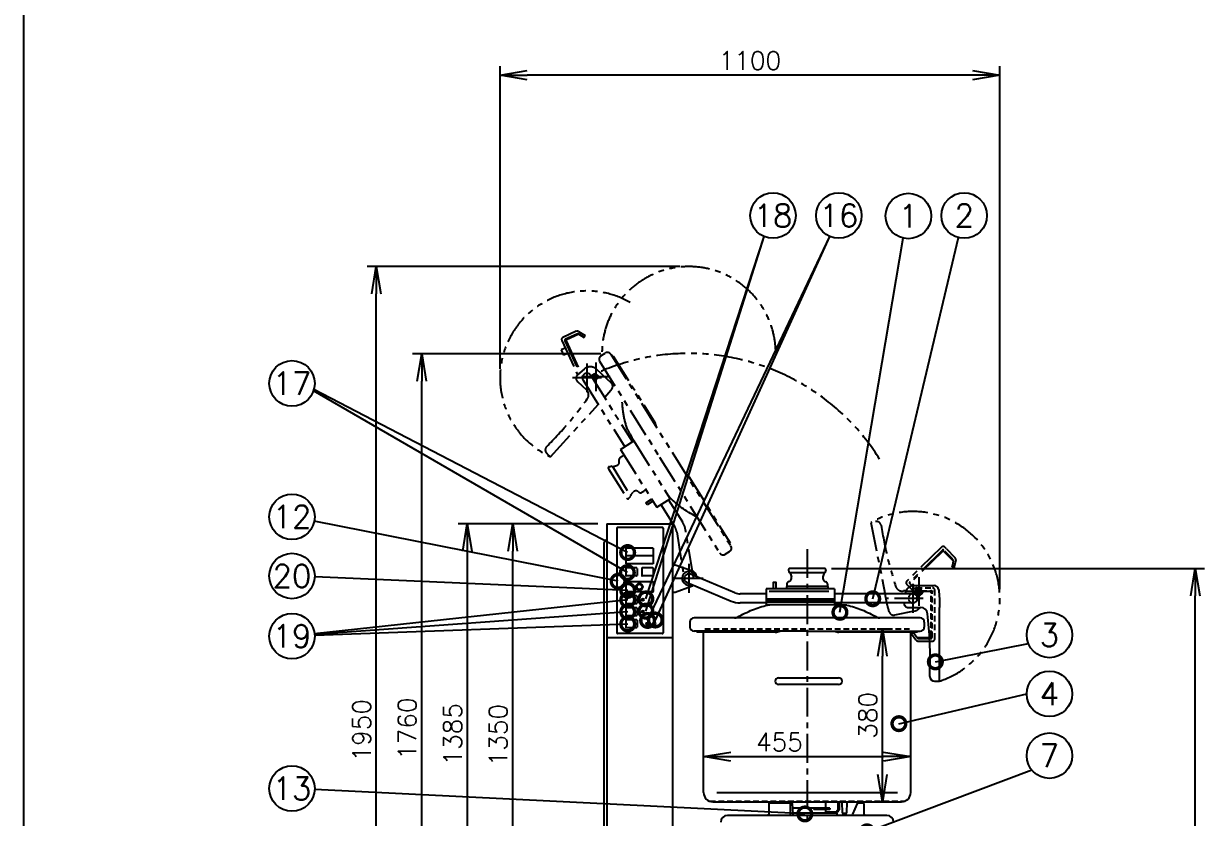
# Model space of a CAD drawing. Extents: x 460 to 8100, y 0 to 5507.
# Drawn here: x 460 to 3055, y 1826 to 3571 of the extents above; entities that cross this region are included whole.
import ezdxf
from ezdxf.enums import TextEntityAlignment as Align

# ---------------------------------------------------------------- set-up
doc = ezdxf.new("R2010")
doc.units = 0
doc.header["$LTSCALE"] = 2
doc.header["$PDMODE"] = 3
for name, pattern in [('CENTER', [50.8, 31.75, -6.35, 6.35, -6.35]), ('HIDDEN', [9.525, 6.35, -3.175]), ('PHANTOM', [63.5, 31.75, -6.35, 6.35, -6.35, 6.35, -6.35])]:
    doc.linetypes.add(name, pattern=pattern)
doc.layers.get('0').update_dxf_attribs({"linetype": 'CONTINUOUS'})
doc.layers.get('DEFPOINTS').update_dxf_attribs({"linetype": 'CONTINUOUS'})
for name, color, linetype in [('DANMEN', 7, 'CONTINUOUS'), ('KIKI-2D2', 7, 'CONTINUOUS'), ('SUNPOU', 7, 'CONTINUOUS'), ('WAKU', 7, 'CONTINUOUS')]:
    doc.layers.add(name, color=color, linetype=linetype)
doc.styles.get("Standard").update_dxf_attribs({"font": 'ROMANS', "bigfont": 'EXTFONT.shx'})
doc.dimstyles.get("Standard").update_dxf_attribs({"dimscale": 20, "dimtxt": 2, "dimasz": 3, "dimexe": 1, "dimexo": 1, "dimgap": 0.6, "dimtad": 3, "dimdec": 0, "dimzin": 0, "dimdsep": 46, "dimtxsty": 'STANDARD', "dimblk1": 'OPEN', "dimblk2": 'OPEN', "dimsah": 1, "dimcen": 1.5, "dimadec": 0, "dimazin": 0, "dimtfac": 1, "dimtdec": 0, "dimtmove": 0, "dimatfit": 0, "dimldrblk": 'DOTSMALL', "dimfxl": 1, "dimtvp": 1, "dimtolj": 1, "dimtzin": 0, "dimarcsym": 0})

# ---------------------------------------------------------------- blocks, each defined once
blk = doc.blocks.new('_OPEN')
at = {"color": 0, "linetype": 'ByBlock'}
for p, q in [((-1, 0.167), (0, 0)), ((0, 0), (-1, -0.167)), ((0, 0), (-1, 0))]:
    blk.add_line(p, q, dxfattribs=at)
blk = doc.blocks.new('*D3')
at = {"layer": 'DEFPOINTS', "color": 0}
for p in [(2409.5, 1960), (1954.5, 1933.8), (2409.5, 1933.8)]:
    blk.add_point(p, dxfattribs=at)
at = {"layer": 'SUNPOU', "color": 0, "lineweight": -2}
for p, q in [((1954.5, 1953.8), (1954.5, 1980)), ((2409.5, 1953.8), (2409.5, 1980)), ((2014.5, 1960), (2349.5, 1960))]:
    blk.add_line(p, q, dxfattribs=at)
at = {"layer": 'SUNPOU', "color": 0, "lineweight": -2, "xscale": 60, "yscale": 60, "zscale": 60, "rotation": 180}
blk.add_blockref('_OPEN', (1954.5, 1960), dxfattribs=at)
at = {"layer": 'SUNPOU', "color": 0, "lineweight": -2, "xscale": 60, "yscale": 60, "zscale": 60}
blk.add_blockref('_OPEN', (2409.5, 1960), dxfattribs=at)
at = {"layer": 'SUNPOU', "color": 0, "insert": (2121.2, 1992), "char_height": 40, "attachment_point": 5}
blk.add_mtext('\\A1;455', dxfattribs=at)
blk = doc.blocks.new('_DotSmall')
at = {"color": 0, "linetype": 'ByBlock', "const_width": 0.5}
blk.add_lwpolyline([(-0.0625, 0, 1), (0.0625, 0, 1)], format="xyb", close=True, dxfattribs=at)
blk = doc.blocks.new('*D7')
at = {"layer": 'DEFPOINTS', "color": 0}
for p in [(1742, 2471.8), (1435, 1086.8), (1726.5, 1086.8)]:
    blk.add_point(p, dxfattribs=at)
at = {"layer": 'SUNPOU', "color": 0, "lineweight": -2}
for p, q in [((1722, 2471.8), (1415, 2471.8)), ((1435, 2411.8), (1435, 1146.8)), ((1706.5, 1086.8), (1415, 1086.8))]:
    blk.add_line(p, q, dxfattribs=at)
at = {"layer": 'SUNPOU', "color": 0, "lineweight": -2, "xscale": 60, "yscale": 60, "zscale": 60}
for p, rotation in [((1435, 2471.8), 90), ((1435, 1086.8), 270)]:
    blk.add_blockref('_OPEN', p, dxfattribs=dict(at, rotation=rotation))
at = {"layer": 'SUNPOU', "color": 0, "insert": (1403, 2009.1), "char_height": 40, "attachment_point": 5, "rotation": 90}
blk.add_mtext('\\A1;1385', dxfattribs=at)
blk = doc.blocks.new('*D8')
at = {"layer": 'DEFPOINTS', "color": 0}
for p in [(2315.9, 2240.8), (2347.3, 2240.8), (2317, 1860.8)]:
    blk.add_point(p, dxfattribs=at)
at = {"layer": 'SUNPOU', "color": 0, "lineweight": -2}
for p, q in [((2335.9, 2240.8), (2367.3, 2240.8)), ((2347.3, 1920.8), (2347.3, 2180.8)), ((2337, 1860.8), (2367.3, 1860.8))]:
    blk.add_line(p, q, dxfattribs=at)
at = {"layer": 'SUNPOU', "color": 0, "lineweight": -2, "xscale": 60, "yscale": 60, "zscale": 60}
for p, rotation in [((2347.3, 2240.8), 90), ((2347.3, 1860.8), 270)]:
    blk.add_blockref('_OPEN', p, dxfattribs=dict(at, rotation=rotation))
at = {"layer": 'SUNPOU', "color": 0, "insert": (2315.3, 2050.8), "char_height": 40, "attachment_point": 5, "rotation": 90}
blk.add_mtext('\\A1;380', dxfattribs=at)
blk = doc.blocks.new('*D12')
at = {"layer": 'DEFPOINTS', "color": 0}
for p in [(2215.7, 2373.8), (3035, 2373.8), (2535, 1086.8)]:
    blk.add_point(p, dxfattribs=at)
at = {"layer": 'SUNPOU', "color": 0, "lineweight": -2}
for p, q in [((2235.7, 2373.8), (3055, 2373.8)), ((3035, 1146.8), (3035, 2313.8)), ((2555, 1086.8), (3055, 1086.8))]:
    blk.add_line(p, q, dxfattribs=at)
at = {"layer": 'SUNPOU', "color": 0, "lineweight": -2, "xscale": 60, "yscale": 60, "zscale": 60}
for p, rotation in [((3035, 2373.8), 90), ((3035, 1086.8), 270)]:
    blk.add_blockref('_OPEN', p, dxfattribs=dict(at, rotation=rotation))
at = {"layer": 'SUNPOU', "color": 0, "insert": (3003, 1721.6), "char_height": 40, "attachment_point": 5, "rotation": 90}
blk.add_mtext('\\A1;1285', dxfattribs=at)
blk = doc.blocks.new('*D18')
at = {"layer": 'DEFPOINTS', "color": 0}
for p in [(1235, 3037.3), (1922, 3037.3), (1734, 1086.8)]:
    blk.add_point(p, dxfattribs=at)
at = {"layer": 'SUNPOU', "color": 0, "lineweight": -2}
for p, q in [((1902, 3037.3), (1215, 3037.3)), ((1235, 1146.8), (1235, 2977.3)), ((1714, 1086.8), (1215, 1086.8))]:
    blk.add_line(p, q, dxfattribs=at)
at = {"layer": 'SUNPOU', "color": 0, "lineweight": -2, "xscale": 60, "yscale": 60, "zscale": 60}
for p, rotation in [((1235, 3037.3), 90), ((1235, 1086.8), 270)]:
    blk.add_blockref('_OPEN', p, dxfattribs=dict(at, rotation=rotation))
at = {"layer": 'SUNPOU', "color": 0, "insert": (1203, 2017.9), "char_height": 40, "attachment_point": 5, "rotation": 90}
blk.add_mtext('\\A1;1950', dxfattribs=at)
blk = doc.blocks.new('*D28')
at = {"layer": 'DEFPOINTS', "color": 0}
for p in [(1535, 2471.8), (1742, 2471.8), (1742, 1121.8)]:
    blk.add_point(p, dxfattribs=at)
at = {"layer": 'SUNPOU', "color": 0, "lineweight": -2}
for p, q in [((1722, 2471.8), (1515, 2471.8)), ((1535, 1181.8), (1535, 2411.8)), ((1722, 1121.8), (1515, 1121.8))]:
    blk.add_line(p, q, dxfattribs=at)
at = {"layer": 'SUNPOU', "color": 0, "lineweight": -2, "xscale": 60, "yscale": 60, "zscale": 60}
for p, rotation in [((1535, 2471.8), 90), ((1535, 1121.8), 270)]:
    blk.add_blockref('_OPEN', p, dxfattribs=dict(at, rotation=rotation))
at = {"layer": 'SUNPOU', "color": 0, "insert": (1503, 2007.2), "char_height": 40, "attachment_point": 5, "rotation": 90}
blk.add_mtext('\\A1;1350', dxfattribs=at)
blk = doc.blocks.new('*D30')
at = {"layer": 'DEFPOINTS', "color": 0}
for p in [(1335, 2845.2), (1748.9, 2845.2), (1726.5, 1086.8)]:
    blk.add_point(p, dxfattribs=at)
at = {"layer": 'SUNPOU', "color": 0, "lineweight": -2}
for p, q in [((1728.9, 2845.2), (1315, 2845.2)), ((1335, 1146.8), (1335, 2785.2)), ((1706.5, 1086.8), (1315, 1086.8))]:
    blk.add_line(p, q, dxfattribs=at)
at = {"layer": 'SUNPOU', "color": 0, "lineweight": -2, "xscale": 60, "yscale": 60, "zscale": 60}
for p, rotation in [((1335, 2845.2), 90), ((1335, 1086.8), 270)]:
    blk.add_blockref('_OPEN', p, dxfattribs=dict(at, rotation=rotation))
at = {"layer": 'SUNPOU', "color": 0, "insert": (1303, 2021.4), "char_height": 40, "attachment_point": 5, "rotation": 90}
blk.add_mtext('\\A1;1760', dxfattribs=at)
blk = doc.blocks.new('*D32')
at = {"layer": 'DEFPOINTS', "color": 0}
for p in [(1507, 3458.2), (1507, 2792.7), (2605.5, 2307.8)]:
    blk.add_point(p, dxfattribs=at)
at = {"layer": 'SUNPOU', "color": 0, "lineweight": -2}
for p, q in [((1507, 2812.7), (1507, 3478.2)), ((2605.5, 2327.8), (2605.5, 3478.2)), ((2545.5, 3458.2), (1567, 3458.2))]:
    blk.add_line(p, q, dxfattribs=at)
at = {"layer": 'SUNPOU', "color": 0, "lineweight": -2, "xscale": 60, "yscale": 60, "zscale": 60, "rotation": 180}
blk.add_blockref('_OPEN', (1507, 3458.2), dxfattribs=at)
at = {"layer": 'SUNPOU', "color": 0, "lineweight": -2, "xscale": 60, "yscale": 60, "zscale": 60}
blk.add_blockref('_OPEN', (2605.5, 3458.2), dxfattribs=at)
at = {"layer": 'SUNPOU', "color": 0, "insert": (2056.2, 3490.2), "char_height": 40, "attachment_point": 5}
blk.add_mtext('\\A1;1100', dxfattribs=at)

msp = doc.modelspace()

# ---------------------------------------------------------------- linework, layer by layer
at = {"color": 2}
for p, q in [((1728.8, 2841.4), (1738.1, 2847.3)), ((1763.5, 2462), (1763.5, 2232.3)), ((1863.5, 2464), (1765.5, 2464)), ((1865.5, 2462), (1865.5, 2232.3)), ((1735, 2426.9), (1735, 1226.8)), ((1783.3, 2418.6), (1783.3, 2383.6)), ((1843.5, 2418.6), (1783.3, 2418.6)), ((1843.5, 2418.6), (1843.5, 2383.6)), ((1843.5, 2401.1), (1783.3, 2401.1)), ((2002, 2404.9), (2011.4, 2410.7)), ((1843.5, 2383.6), (1783.3, 2383.6)), ((1783.3, 2373.8), (1783.3, 2358.3)), ((1807.4, 2374.8), (1784.3, 2374.8)), ((1808.2, 2373.8), (1808.2, 2358.3)), ((1818.4, 2373.8), (1818.4, 2358.3)), ((1842.5, 2374.8), (1819.4, 2374.8)), ((1843.5, 2373.8), (1843.5, 2358.3)), ((1887, 2381.8), (1892, 2381.8)), ((1887, 2321.8), (1887, 2381.8)), ((1892, 2381.8), (1928.1, 2368.8)), ((1783.3, 2343.3), (1783.3, 2323.3)), ((1807.2, 2357.3), (1784.3, 2357.3)), ((1842.5, 2344.3), (1784.3, 2344.3)), ((1806.5, 2336.2), (1808.5, 2336.2)), ((1807, 2337.2), (1809.3, 2337.2)), ((1807.7, 2338.2), (1810.5, 2338.2)), ((1808.8, 2339.2), (1818.1, 2339.2)), ((1810.4, 2340.2), (1816.4, 2340.2)), ((1816.4, 2338.2), (1819.1, 2338.2)), ((1817.6, 2337.2), (1819.8, 2337.2)), ((1818.3, 2336.2), (1820.3, 2336.2)), ((1842.5, 2357.3), (1819.4, 2357.3)), ((1843.5, 2343.3), (1843.5, 2323.3)), ((1918.1, 2342.6), (2015.2, 2301.8)), ((2022.9, 2320.2), (1925.9, 2361.1)), ((2417, 2335.8), (2461.3, 2335.8)), ((1783.3, 2312.5), (1783.3, 2297)), ((1842.5, 2322.3), (1784.3, 2322.3)), ((1807.2, 2313.5), (1784.3, 2313.5)), ((1805.9, 2333.2), (1807.7, 2333.2)), ((1806, 2334.2), (1807.8, 2334.2)), ((1806, 2332.2), (1807.9, 2332.2)), ((1806.2, 2335.2), (1808.1, 2335.2)), ((1806.2, 2331.2), (1808.2, 2331.2)), ((1806.6, 2330.2), (1808.7, 2330.2)), ((1807.2, 2329.2), (1809.5, 2329.2)), ((1808, 2328.2), (1811, 2328.2)), ((1808.2, 2312.5), (1808.2, 2297)), ((1809.1, 2327.2), (1817.7, 2327.2)), ((1811.2, 2326.2), (1815.6, 2326.2)), ((1815.8, 2328.2), (1818.9, 2328.2)), ((1817.3, 2329.2), (1819.6, 2329.2)), ((1818.1, 2330.2), (1820.2, 2330.2)), ((1818.7, 2331.2), (1820.6, 2331.2)), ((1818.8, 2335.2), (1820.7, 2335.2)), ((1819, 2334.2), (1820.8, 2334.2)), ((1819, 2332.2), (1820.8, 2332.2)), ((1819.1, 2333.2), (1820.9, 2333.2)), ((1887, 2321.8), (1892, 2321.8)), ((1892, 2321.8), (1928.1, 2334.9)), ((2092, 2317.8), (2034.6, 2317.8)), ((2242, 2328.8), (2092, 2328.8)), ((2092, 2328.8), (2092, 2293.8)), ((2229.9, 2322.8), (2098.6, 2322.8)), ((2242, 2328.8), (2242, 2293.8)), ((2414.5, 2317.8), (2242, 2317.8)), ((2397.1, 2318.1), (2397.1, 2317.8)), ((2423.2, 2323.1), (2431.5, 2321.6)), ((2423.4, 2324.1), (2431.7, 2322.6)), ((1783.3, 2286.2), (1783.3, 2270.7)), ((1807.2, 2296), (1784.3, 2296)), ((1807.2, 2287.2), (1784.3, 2287.2)), ((1808.2, 2286.2), (1808.2, 2270.7)), ((2092, 2297.8), (2034.6, 2297.8)), ((2242, 2305.8), (2092, 2305.8)), ((2242, 2302.5), (2092, 2302.5)), ((2242, 2299.8), (2092, 2299.8)), ((2242, 2293.8), (2092, 2293.8)), ((2414.5, 2297.8), (2242, 2297.8)), ((2404.6, 2287.8), (2431.5, 2287.8)), ((2472.5, 2125.8), (2472.5, 2287.8)), ((1783.3, 2259.9), (1783.3, 2244.4)), ((1807.2, 2269.7), (1784.3, 2269.7)), ((1807.2, 2260.9), (1784.3, 2260.9)), ((1808.2, 2259.9), (1808.2, 2244.4)), ((2182, 2264.8), (1933.5, 2264.8)), ((2430.5, 2264.8), (2182, 2264.8)), ((1807.2, 2243.4), (1784.3, 2243.4)), ((1924.5, 2255.8), (1924.5, 2244.8)), ((2182, 2235.8), (1933.5, 2235.8)), ((2112, 2233.3), (1939.5, 2233.3)), ((2182, 2235.8), (2430.5, 2235.8)), ((2424.5, 2233.3), (2252, 2233.3)), ((2415.1, 2233.1), (2411, 2230.2)), ((2417.7, 2229.3), (2415.1, 2233.1)), ((2439.5, 2255.8), (2439.5, 2244.8)), ((1863.5, 2230.3), (1765.5, 2230.3)), ((2411.6, 2229.3), (2411, 2230.2)), ((2421, 2216), (2411.6, 2229.3)), ((2422.9, 2222), (2417.7, 2229.3)), ((2423, 2221.8), (2451, 2221.8)), ((2425.1, 2213.8), (2451.4, 2213.8)), ((2427, 2219.8), (2451.1, 2219.8)), ((2119.3, 2133.3), (2251.1, 2133.3)), ((2251.1, 2118.3), (2119.3, 2118.3)), ((2462, 2125.8), (2472.5, 2125.8)), ((1983.3, 1880.8), (2380.6, 1880.8)), ((2097.5, 1856.8), (2097.5, 1833.8)), ((2098.5, 1857.8), (2098.5, 1860.8)), ((2148, 1857.8), (2098.5, 1857.8)), ((2144.4, 1857), (2144.4, 1830.8)), ((2148, 1857.8), (2148, 1860.8)), ((2149, 1856.9), (2150.5, 1833.7)), ((2231.5, 1846.8), (2149.6, 1846.8)), ((2196.9, 1846.8), (2196.9, 1843.6)), ((2231.5, 1843.6), (2196.9, 1843.6)), ((2200.1, 1846.8), (2200.1, 1843.6)), ((2222.6, 1860.8), (2222.6, 1846.8)), ((2222.6, 1843.6), (2222.6, 1837.8)), ((2231.5, 1846.8), (2231.5, 1843.6)), ((2244.9, 1837.8), (2249.2, 1842.8)), ((2248.1, 1837.8), (2252.4, 1842.8)), ((2249.2, 1860.8), (2249.2, 1842.8)), ((2249.2, 1842.8), (2252.4, 1842.8)), ((2252.4, 1860.8), (2252.4, 1842.8)), ((2257.9, 1860.8), (2258.9, 1835.8)), ((2268.9, 1835.8), (2269.9, 1860.8)), ((2291.7, 1857.2), (2281.8, 1833.1)), ((2292.7, 1857.8), (2292.7, 1860.8)), ((2306, 1857.8), (2292.7, 1857.8)), ((2306, 1857.8), (2306, 1860.8)), ((2307, 1833.8), (2307, 1856.8)), ((2095.5, 1831.8), (2095.5, 1830.8)), ((2247, 1835.8), (2150.4, 1835.8)), ((2152.5, 1831.8), (2152.5, 1830.8)), ((2248.1, 1837.8), (2222.6, 1837.8)), ((2239.5, 1837.8), (2239.5, 1835.8)), ((2247, 1835.8), (2247, 1830.8)), ((2258.9, 1835.8), (2268.9, 1835.8)), ((2280, 1830.8), (2280, 1831.8)), ((2309, 1831.8), (2309, 1830.8))]:
    msp.add_line(p, q, dxfattribs=at)
at = {"color": 2, "extrusion": (0, 1, 0)}
for p, q in [((1742, 2471.8), (1742, 1121.8)), ((1742, 2471.8), (1887, 2471.8)), ((1887, 1121.8), (1887, 2471.8)), ((1954.5, 1880.8), (1954.5, 2233.3)), ((2409.5, 1880.8), (2409.5, 2233.3)), ((1742, 2221.8), (1887, 2221.8)), ((1974.5, 1860.8), (2389.5, 1860.8)), ((2357, 1830.8), (2007, 1830.8))]:
    msp.add_line(p, q, dxfattribs=at)
at = {"color": 2, "linetype": 'CENTER'}
for p, q in [((2182, 2416.3), (2182, 1067.2)), ((1922, 2383.5), (1922, 2320.2)), ((1953.7, 2351.8), (1890.3, 2351.8)), ((2414.5, 2339.5), (2414.5, 2276.2)), ((2427.5, 2354.5), (2427.5, 2291.2)), ((2459.2, 2322.8), (2395.8, 2322.8)), ((2437.2, 2307.8), (2355.3, 2307.8))]:
    msp.add_line(p, q, dxfattribs=at)
at = {"color": 2, "linetype": 'Continuous'}
for p, q in [((2140.9, 2370), (2142.8, 2363.8)), ((2221.2, 2363.8), (2142.8, 2363.8)), ((2220.1, 2373.8), (2143.8, 2373.8)), ((2144.9, 2363.8), (2147.6, 2354.9)), ((2219.1, 2363.8), (2216.4, 2354.9)), ((2223, 2370), (2221.2, 2363.8)), ((2137, 2338.8), (2137, 2337.3)), ((2137, 2337.3), (2137, 2334.3)), ((2142.8, 2345.2), (2140.8, 2344.3)), ((2221.1, 2345.2), (2223.2, 2344.3)), ((2227, 2338.8), (2227, 2337.3)), ((2227, 2337.3), (2227, 2334.3)), ((2227.1, 2333.8), (2136.9, 2333.8)), ((2136.9, 2333.8), (2136.9, 2328.8)), ((2227.1, 2333.8), (2227.1, 2328.8))]:
    msp.add_line(p, q, dxfattribs=at)
at = {"color": 2}
for centre, radius in [((1813.4, 2333.3), 7.48), ((1813.4, 2333.3), 5.68), ((2427.5, 2322.8), 5), ((2427.5, 2322.8), 4.25), ((1820.9, 2304.8), 2.5), ((1820.9, 2278.5), 2.5), ((1830.9, 2252.2), 2.5), ((1845.9, 2252.2), 2.5)]:
    msp.add_circle(centre, radius, dxfattribs=at)
for centre, radius, start, end in [((1733.6, 2833.8), 9, 122.0435, 212.0435), ((1820.6, 2680.3), 30.3, 8.2018, 27.8127), ((3168.5, 3440.4), 1577.6, 214.5338, 215.263), ((1930, 2474.8), 15, 32.0435, 58.2921), ((1765.5, 2462), 2, 90, 180), ((1863.5, 2462), 2, 0, 90), ((1863.5, 2462), 2, 0, 90), ((1745.5, 2426.9), 10.5, 109.4712, 180), ((2006.6, 2418.4), 9, 302.0435, 32.0435), ((1784.3, 2373.8), 1, 90, 180), ((1807.2, 2373.8), 1, 0, 90), ((1819.4, 2373.8), 1, 90, 180), ((1842.5, 2373.8), 1, 0, 90), ((1922, 2351.8), 15, 18.9767, 295.356), ((1922, 2351.8), 10, 67.1663, 247.1663), ((1922, 2351.8), 18, 10.9153, 70.1041), ((1784.3, 2358.3), 1, 180, 270), ((1784.3, 2343.3), 1, 90, 180), ((1807.2, 2358.3), 1, 270, 0), ((1819.4, 2358.3), 1, 180, 270), ((1842.5, 2358.3), 1, 270, 0), ((1842.5, 2343.3), 1, 0, 90), ((1922, 2351.8), 18, 289.8959, 303.4174), ((2417, 2315.8), 20, 90, 173.5908), ((2461.3, 2325.8), 10, 4.895, 90), ((1784.3, 2323.3), 1, 180, 270), ((1784.3, 2312.5), 1, 90, 180), ((1807.2, 2312.5), 1, 0, 90), ((1842.5, 2323.3), 1, 270, 0), ((2034.6, 2347.8), 30, 247.1663, 270), ((2414.5, 2307.8), 10, 270, 90), ((2427.5, 2322.8), 1, 200, 320), ((2427.5, 2322.8), 1, 20, 140), ((1784.3, 2297), 1, 180, 270), ((1784.3, 2286.2), 1, 90, 180), ((1807.2, 2297), 1, 270, 0), ((1807.2, 2286.2), 1, 0, 90), ((2034.6, 2347.8), 50, 247.1663, 270), ((2183.4, 717.7), 1577.6, 92.4903, 93.2195), ((2180.6, 717.7), 1577.6, 86.7805, 87.7695), ((2404.6, 2297.6), 9.75, 178.5307, 270), ((2431.5, 2272.8), 15, 4.6585, 90), ((1784.3, 2270.7), 1, 180, 270), ((1784.3, 2259.9), 1, 90, 180), ((1807.2, 2270.7), 1, 270, 0), ((1807.2, 2259.9), 1, 0, 90), ((1933.5, 2255.8), 9, 90, 180), ((2022, 2279.8), 15, 270, 296.2486), ((2342, 2279.8), 15, 243.7514, 270), ((2430.5, 2255.8), 9, 0, 90), ((1765.5, 2232.3), 2, 180, 270), ((1784.3, 2244.4), 1, 180, 270), ((1807.2, 2244.4), 1, 270, 0), ((1863.5, 2232.3), 2, 270, 0), ((1933.5, 2244.8), 9, 180, 270), ((1947, 2233.3), 7.5, 160.5288, 180), ((2109.7, 2263.5), 30.3, 274.2308, 293.8417), ((2254.2, 2263.5), 30.3, 246.1583, 265.7692), ((2417, 2233.3), 7.5, 0, 19.4712), ((2430.5, 2244.8), 9, 270, 0), ((2425.1, 2218.8), 5, 215, 270), ((2427, 2224.8), 5, 215, 270), ((2119.3, 2125.8), 7.5, 90, 270), ((2251.1, 2125.8), 7.5, 270, 90), ((2462, 2136.3), 10.5, 180, 270), ((1974.5, 1880.8), 20, 180, 270), ((2389.5, 1880.8), 20, 270, 0), ((2098.5, 1856.8), 1, 90, 180), ((2148, 1856.8), 1, 3.8236, 90), ((2292.7, 1856.8), 1, 90, 157.7095), ((2306, 1856.8), 1, 0, 90), ((2007, 1815.8), 15, 90, 180), ((2095.5, 1833.8), 2, 270, 0), ((2152.5, 1833.8), 2, 183.8236, 270), ((2280, 1833.8), 2, 270, 337.7095), ((2309, 1833.8), 2, 180, 270), ((2357, 1815.8), 15, 0, 90)]:
    msp.add_arc(centre, radius, start, end, dxfattribs=at)
at = {"color": 2, "linetype": 'Continuous'}
for centre, radius, start, end in [((2143.8, 2370.8), 3, 90, 196.652), ((2220.1, 2370.8), 3, 343.348, 90), ((2143, 2338.8), 6, 111.5228, 180), ((2137.5, 2337.3), 0.5, 90, 180), ((2139.9, 2352.6), 8, 291.5228, 16.652), ((2224.1, 2352.6), 8, 163.348, 248.4772), ((2221, 2338.8), 6, 0, 68.4772), ((2226.5, 2337.3), 0.5, 0, 90), ((2137.5, 2334.3), 0.5, 180, 270), ((2226.5, 2334.3), 0.5, 270, 0)]:
    msp.add_arc(centre, radius, start, end, dxfattribs=at)
at = {"color": 2}
for points, knots in [([(1937.8, 2487.6), (1927, 2493.8), (1906.1, 2505.7), (1888.3, 2521.4), (1880.3, 2529.6)], [0, 0, 0, 0, 37.20215, 71.857476, 71.857476, 71.857476, 71.857476]), ([(2471.3, 2326.7), (2471.8, 2320.4), (2472.8, 2307.5), (2472.6, 2294.5), (2472.5, 2287.8)], [9.176106, 9.176106, 9.176106, 9.176106, 28.071338, 48.071338, 48.071338, 48.071338, 48.071338]), ([(2028.6, 2266.4), (2039.6, 2272.3), (2060.8, 2283.7), (2083.6, 2290.4), (2094.8, 2292.8)], [0, 0, 0, 0, 37.20215, 71.857476, 71.857476, 71.857476, 71.857476]), ([(2269.2, 2292.8), (2280.4, 2290.4), (2303.1, 2283.7), (2324.4, 2272.3), (2335.3, 2266.4)], [244.943194, 244.943194, 244.943194, 244.943194, 279.59852, 316.800671, 316.800671, 316.800671, 316.800671]), ([(2451.5, 2136.3), (2452, 2161.6), (2453.1, 2207.6), (2448.5, 2253.4), (2446.4, 2274.1)], [0, 0, 0, 0, 75.75, 137.923648, 137.923648, 137.923648, 137.923648])]:
    msp.add_open_spline(points, degree=3, knots=knots, dxfattribs=at)
at = {"layer": 'DANMEN', "color": 2, "linetype": 'PHANTOM'}
for p, q in [((1674.7, 2895.1), (1645.2, 2881.7)), ((1675.5, 2888.9), (1650.9, 2877.7)), ((1680, 2888.7), (1653.1, 2876.5)), ((1679.3, 2894.9), (1694.3, 2886)), ((1680.1, 2888.6), (1691.8, 2881.7)), ((1691.8, 2881.7), (1694.3, 2886)), ((1650.4, 2858.2), (1641.3, 2854.1)), ((1642.8, 2875.1), (1677.3, 2799.1)), ((1649.7, 2874.4), (1682.1, 2803.2)), ((1652.1, 2873.8), (1683.6, 2804.6)), ((1641.3, 2854.1), (1646.7, 2842.3)), ((1655.8, 2846.4), (1646.7, 2842.3)), ((1725.9, 2829), (1857.8, 2618.4)), ((1750.5, 2844.4), (2014.2, 2423.1)), ((1755.8, 2840.7), (1847.3, 2694.4)), ((1692.1, 2811.9), (1677.4, 2799.1)), ((1718.7, 2811.6), (1751.4, 2781.6)), ((1677.2, 2784.6), (1697, 2766.4)), ((1689.5, 2787.4), (1781, 2641.1)), ((1706.5, 2798), (1798, 2651.7)), ((1721.7, 2796.5), (1713.5, 2794.4)), ((1721.9, 2795.5), (1713.7, 2793.4)), ((1750.2, 2765.1), (1737.4, 2749.7)), ((1617.7, 2619.3), (1722.9, 2734)), ((1771.7, 2635.3), (1801.4, 2653.9)), ((1801.4, 2653.9), (1880.9, 2526.7)), ((1609.9, 2626.4), (1617.7, 2619.3)), ((1771.7, 2635.3), (1851.3, 2508.2)), ((1775.4, 2620), (1779.6, 2622.6)), ((1746.9, 2597.4), (1753.1, 2599.1)), ((1753.1, 2599.1), (1794.7, 2532.6)), ((1754.2, 2597.3), (1763.2, 2599.8)), ((1768.9, 2609), (1768.5, 2611.1)), ((1771.2, 2617.3), (1772.4, 2618.1)), ((1772.4, 2618.1), (1775, 2619.7)), ((1857.8, 2618.4), (1989.6, 2407.8)), ((1745.1, 2592.9), (1785.6, 2528.2)), ((1921.6, 2575.8), (2013.1, 2429.6)), ((1820.2, 2541.8), (1822.7, 2543.4)), ((1823.2, 2543.6), (1827.4, 2546.2)), ((1790.4, 2527.8), (1794.7, 2532.6)), ((1793.5, 2534.4), (1799.7, 2541.4)), ((1810.5, 2542.6), (1812.3, 2541.3)), ((1819, 2541), (1820.2, 2541.8)), ((1851.3, 2508.2), (1880.9, 2526.7)), ((1877.6, 2524.6), (1908, 2475.9)), ((1860.6, 2514), (1891.1, 2465.3)), ((2321.8, 2474.9), (2353.7, 2316)), ((1895.3, 2454.2), (1912.1, 2350.2)), ((1931.9, 2353.4), (1915, 2457.4)), ((2477.4, 2420.6), (2400.9, 2345.8)), ((2479.1, 2413.8), (2407.6, 2343.9)), ((2488.4, 2416.5), (2484.5, 2420.5)), ((2507.1, 2397.3), (2488.7, 2416.1)), ((2479.1, 2411), (2409, 2342.5)), ((2502.9, 2390.2), (2483.3, 2410.2)), ((2501.5, 2394.5), (2484.7, 2411.7)), ((2502.8, 2390.1), (2501.2, 2381.2)), ((2508.5, 2392.9), (2505.4, 2376.9)), ((2501.2, 2381.2), (2500.3, 2376.7)), ((2500.3, 2376.7), (2505.2, 2375.8)), ((2505.4, 2376.9), (2505.2, 2375.8)), ((2425.6, 2313.3), (2400.8, 2338.7)), ((2422.6, 2325), (2407.5, 2340.4)), ((2399.3, 2325.2), (2393.9, 2324.1)), ((2417.5, 2279.9), (2374.1, 2271.2))]:
    msp.add_line(p, q, dxfattribs=at)
at = {"layer": 'DANMEN', "color": 2, "linetype": 'CENTER'}
for p, q in [((1698, 2824.3), (1698, 2761)), ((1717.7, 2826.6), (1717.7, 2763.2)), ((1729.7, 2792.7), (1666.3, 2792.7)), ((1749.4, 2794.9), (1686, 2794.9))]:
    msp.add_line(p, q, dxfattribs=at)
at = {"layer": 'DANMEN', "color": 2, "linetype": 'HIDDEN'}
for p, q in [((2419.5, 2328.3), (2419.5, 2319.3)), ((2422, 2330.8), (2457.5, 2330.8)), ((2422, 2316.8), (2430, 2316.8)), ((2422.6, 2325), (2426.5, 2328.9)), ((2429.1, 2313.3), (2435.6, 2319.6)), ((2435.6, 2323.1), (2430, 2328.8)), ((2432.5, 2324.8), (2454, 2324.8)), ((2432.5, 2324.8), (2432.5, 2319.3)), ((2454.5, 2224.3), (2454.5, 2322.3)), ((2456.5, 2222.3), (2456.5, 2322.3)), ((2462.5, 2218.8), (2462.5, 2325.8)), ((1957, 2240.8), (2407, 2240.8)), ((2451.5, 2221.8), (2452, 2221.8)), ((2451.6, 2219.8), (2454, 2219.8)), ((2451.9, 2213.8), (2457.5, 2213.8)), ((1968.2, 1861.8), (2395.7, 1861.8))]:
    msp.add_line(p, q, dxfattribs=at)
at = {"layer": 'DANMEN', "color": 2, "linetype": 'PHANTOM'}
msp.add_lwpolyline([(1842.8, 2521.7), (1830.1, 2513.8), (1827.4, 2518), (1840.1, 2526)], dxfattribs=at)
for radius in [5, 4.25]:
    msp.add_circle((1717.7, 2794.9), radius, dxfattribs=at)
for centre, radius, start, end in [((1922, 2846.3), 191, 0, 180), ((1698, 2792.7), 191, 60.173, 245.1433), ((1647.3, 2877.2), 5, 114.4672, 204.4672), ((1676.8, 2890.6), 5, 59.4672, 114.4672), ((1677.6, 2884.3), 5, 59.4672, 114.4672), ((1651.9, 2875.4), 2.5, 114.4672, 204.4672), ((1653.9, 2874.7), 2, 114.4672, 204.4672), ((1922, 2351.8), 494.5, 32.0435, 116.9383), ((1742.9, 2839.6), 9, 32.0435, 122.0435), ((1759.8, 2834.3), 7.5, 122.0435, 141.5147), ((1698, 2792.7), 10, 32.0435, 212.0435), ((1705.2, 2796.9), 20, 47.4672, 131.058), ((1683.8, 2791.8), 9.75, 131.058, 227.4672), ((1717.7, 2794.9), 1, 44.4672, 164.4672), ((1717.7, 2794.9), 1, 224.4672, 344.4672), ((1744.7, 2774.2), 10, 322.3622, 47.4672), ((1686.8, 2755.4), 15, 322.1257, 47.4672), ((3169.9, 3438.1), 1577.6, 208.8241, 209.813), ((1617, 2634.2), 10.5, 137.4672, 227.4672), ((1747.7, 2594.5), 3, 105.3915, 212.0435), ((1761.1, 2607.5), 8, 285.3915, 10.5207), ((1774.4, 2612.2), 6, 122.0435, 190.5207), ((1772.7, 2617.6), 0.5, 122.0435, 212.0435), ((1775.3, 2619.2), 0.5, 32.0435, 122.0435), ((1897.2, 2557.9), 30.3, 36.2743, 55.8852), ((1805.7, 2536.2), 8, 53.5663, 138.6955), ((1822.5, 2543.8), 0.5, 302.0435, 32.0435), ((1788.2, 2529.8), 3, 212.0435, 318.6955), ((1815.8, 2546.1), 6, 233.5663, 302.0435), ((1819.9, 2542.2), 0.5, 212.0435, 302.0435), ((2414.5, 2307.8), 191, 287.6761, 119.0386), ((1865.6, 2449.4), 30, 9.2099, 32.0435), ((1865.6, 2449.4), 50, 9.2099, 32.0435), ((1930, 2474.8), 15, 32.0435, 58.2921), ((2334.1, 2466.6), 10.5, 11.3625, 101.3625), ((2009.2, 2435.9), 7.5, 282.5723, 302.0435), ((2480.9, 2417), 5, 44.3345, 134.3345), ((2480.8, 2412), 2.5, 44.3345, 134.3345), ((1997.3, 2412.5), 9, 212.0435, 302.0435), ((2480.8, 2409.2), 2.5, 44.3345, 134.3345), ((2497.9, 2391), 5, 349.3345, 44.3345), ((2503.5, 2393.8), 5, 349.3345, 44.3345), ((2404.4, 2342.2), 5, 134.3345, 224.3345), ((2409.3, 2342.2), 2.5, 134.3345, 224.3345), ((2390.9, 2338.8), 15, 196.0211, 281.3625), ((2413.6, 2299.5), 20, 281.3625, 324.3232), ((2372.1, 2281), 10, 196.2575, 281.3625)]:
    msp.add_arc(centre, radius, start, end, dxfattribs=at)
at = {"layer": 'DANMEN', "color": 2, "linetype": 'HIDDEN'}
for centre, radius, start, end in [((2414.5, 2307.8), 10, 90, 270), ((2422, 2328.3), 2.5, 90, 180), ((2422, 2319.3), 2.5, 180, 270), ((2427.4, 2315.1), 2.5, 224.3345, 314.3345), ((2428.2, 2327.1), 2.5, 44.3345, 134.3345), ((2430, 2319.3), 2.5, 270, 0), ((2433.8, 2321.4), 2.5, 314.3345, 44.3345), ((2454, 2322.3), 2.5, 0, 90), ((2457.5, 2325.8), 5, 0, 90), ((2452, 2224.3), 2.5, 270, 0), ((2454, 2222.3), 2.5, 270, 0), ((2457.5, 2218.8), 5, 270, 0)]:
    msp.add_arc(centre, radius, start, end, dxfattribs=at)
at = {"layer": 'DANMEN', "color": 2, "linetype": 'PHANTOM'}
msp.add_open_spline([(1752.6, 2768.1), (1751.8, 2767.1), (1751, 2766.1), (1750.2, 2765.1)], degree=3, dxfattribs=at)
for points, knots in [([(1609.3, 2641.3), (1626.8, 2659.5), (1658.7, 2692.7), (1686.2, 2729.6), (1698.7, 2746.2)], [0, 0, 0, 0, 75.75, 137.923648, 137.923648, 137.923648, 137.923648]), ([(1787.8, 2677.5), (1783.9, 2688.2), (1777.5, 2711.1), (1775.9, 2735.1), (1775.1, 2747.6)], [244.943194, 244.943194, 244.943194, 244.943194, 279.59852, 316.800671, 316.800671, 316.800671, 316.800671]), ([(1937.8, 2487.6), (1927, 2493.8), (1906.1, 2505.7), (1888.3, 2521.4), (1880.3, 2529.6)], [0, 0, 0, 0, 37.20215, 71.857476, 71.857476, 71.857476, 71.857476]), ([(2344.4, 2468.7), (2348.8, 2443.8), (2356.9, 2398.5), (2370.4, 2354.5), (2376.5, 2334.7)], [0, 0, 0, 0, 75.75, 137.923648, 137.923648, 137.923648, 137.923648]), ([(2362.5, 2278.2), (2360.7, 2284.2), (2357.3, 2296.7), (2354.9, 2309.5), (2353.7, 2316)], [9.176106, 9.176106, 9.176106, 9.176106, 28.071338, 48.071338, 48.071338, 48.071338, 48.071338])]:
    msp.add_open_spline(points, degree=3, knots=knots, dxfattribs=at)
at = {"layer": 'KIKI-2D2', "color": 2}
msp.add_lwpolyline([(2108, 2328.8), (2108, 2343.8), (2113, 2343.8), (2113, 2328.8)], dxfattribs=at)
at = {"layer": 'SUNPOU'}
for centre in [(2107, 3149.4), (2251.6, 3149.4), (2404.5, 3148.5), (2527.1, 3149.4), (1049.8, 2780.5), (1049.8, 2487.3), (1049.8, 2357.1), (1049.8, 2224.7), (2714.5, 2227.4), (2714.5, 2097.8), (2714.5, 1962), (1049.8, 1889.8)]:
    msp.add_circle(centre, 50, dxfattribs=at)
at = {"layer": 'WAKU', "color": 6}
msp.add_line((460, 5507), (460, 0), dxfattribs=at)

# ---------------------------------------------------------------- texts
at = {"layer": 'SUNPOU'}
for s, p in [('18', (2107, 3149.4)), ('16', (2251.6, 3149.4)), ('1', (2404.5, 3148.5)), ('2', (2527.1, 3149.4)), ('17', (1049.8, 2780.5)), ('12', (1049.8, 2487.3)), ('20', (1049.8, 2357.1)), ('19', (1049.8, 2224.7)), ('3', (2714.5, 2227.4)), ('4', (2714.5, 2097.8)), ('7', (2714.5, 1962)), ('13', (1049.8, 1889.8))]:
    msp.add_text(s, height=50, dxfattribs=at).set_placement(p, align=Align.MIDDLE)

# ---------------------------------------------------------------- dimensions: what is measured, and where the dimension line sits
dim = msp.add_linear_dim(base=(1507, 3458.2), p1=(2605.5, 2307.8), p2=(1507, 2792.7), text='1100', dimstyle='STANDARD', dxfattribs=at)
dim.commit()
dim.dimension.update_dxf_attribs({"geometry": '*D32', "text_midpoint": (2056.2, 3490.2)})
for base, p1, p2, picture, middle in [((1234.9796, 3037.3276), (1733.9796, 1086.8477), (1921.9796, 3037.3276), '*D18', (1234.9796, 2017.8779)), ((1435, 1086.8), (1742, 2471.8), (1726.5, 1086.8), '*D7', (1435, 2009.1))]:
    dim = msp.add_linear_dim(base=base, p1=p1, p2=p2, angle=90, dimstyle='STANDARD', dxfattribs=at)
    dim.commit()
    dim.dimension.update_dxf_attribs({"geometry": picture, "text_midpoint": middle, "dimtype": 160})
for base, p1, p2, text, picture, middle in [((1335, 2845.2), (1726.5, 1086.8), (1748.9, 2845.2), '1760', '*D30', (1335, 2021.4)), ((3035, 2373.8), (2535, 1086.8), (2215.7, 2373.8), '1285', '*D12', (3035, 1721.6))]:
    dim = msp.add_linear_dim(base=base, p1=p1, p2=p2, angle=90, text=text, dimstyle='STANDARD', dxfattribs=at)
    dim.commit()
    dim.dimension.update_dxf_attribs({"geometry": picture, "text_midpoint": middle, "dimtype": 160})
dim = msp.add_linear_dim(base=(1535, 2471.8), p1=(1742, 1121.8), p2=(1742, 2471.8), angle=90, dimstyle='STANDARD', override={"dimtmove": 1}, dxfattribs=at)
dim.commit()
dim.dimension.update_dxf_attribs({"geometry": '*D28', "text_midpoint": (1535, 2007.2), "dimtype": 160})
dim = msp.add_linear_dim(base=(2347.3, 2240.8), p1=(2317, 1860.8), p2=(2315.9, 2240.8), angle=90, dimstyle='STANDARD', dxfattribs=at)
dim.commit()
dim.dimension.update_dxf_attribs({"geometry": '*D8', "text_midpoint": (2315.3, 2050.8)})
dim = msp.add_linear_dim(base=(2409.5, 1960), p1=(1954.5, 1933.8), p2=(2409.5, 1933.8), dimstyle='STANDARD', dxfattribs=at)
dim.commit()
dim.dimension.update_dxf_attribs({"geometry": '*D3', "text_midpoint": (2121.2, 1960), "dimtype": 160})

# ---------------------------------------------------------------- leaders
for points in [[(1827.5, 2306.6), (2087.8, 3103.2)], [(1827.5, 2279.7), (2087.8, 3103.2)], [(1831.4, 2259.4), (2231.5, 3103.6)], [(1848.4, 2260.3), (2231.5, 3103.6)], [(2254, 2277.2), (2393, 3099.8)], [(2326.1, 2307), (2514.3, 3101.1)], [(1786.8, 2364.6), (1097.1, 2764.4)], [(1787.5, 2408.6), (1097.9, 2767)], [(1766.5, 2345.4), (1098.9, 2477.6)], [(1787.7, 2325.5), (1099.8, 2355)], [(1787.7, 2304.6), (1099.5, 2230)], [(1787.7, 2278.2), (1099.7, 2228.3)], [(1787.7, 2251.5), (1099.8, 2226.5)], [(2463.7, 2168.3), (2668.2, 2208.5)], [(2383.6, 2032.4), (2664.5, 2097.8)], [(2313.6, 1794.6), (2675.5, 1930.8)], [(2177, 1833.9), (1099.7, 1887.4)]]:
    msp.add_leader(points, dimstyle='STANDARD', dxfattribs=at)

doc.saveas('drawing.dxf')
